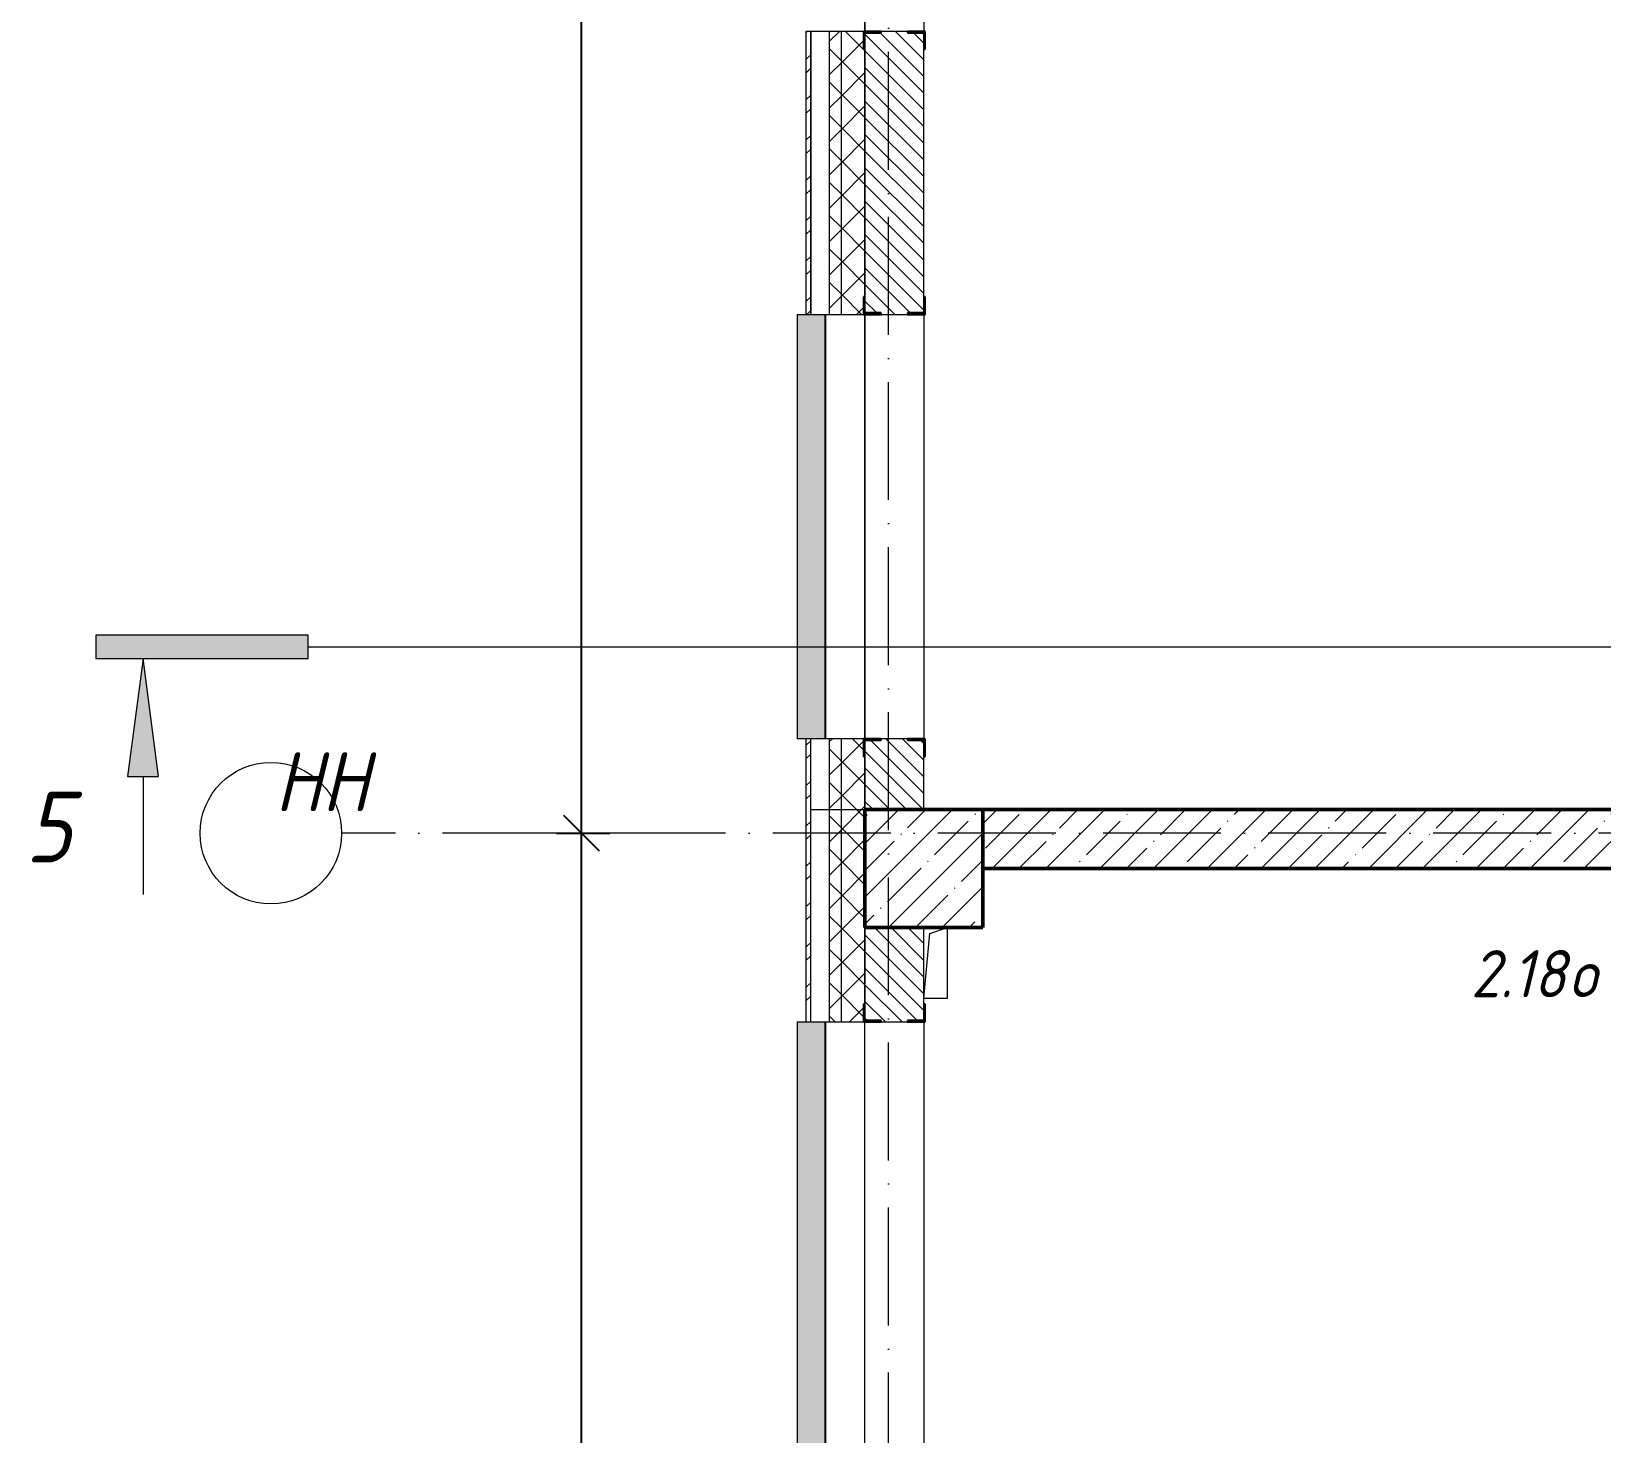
# Model space of a CAD drawing. Header units: millimetres. Extents: x -401725 to 250493, y 305116 to 802890.
# Drawn here: x -21643 to -14986, y 386940 to 392886 of the extents above; entities that cross this region are included whole.
import ezdxf

# ---------------------------------------------------------------- set-up
doc = ezdxf.new("R2010")
doc.units = ezdxf.units.MM
doc.linetypes.add('50_200_ШТРИХ_1Т_ш5_п1_п1_', pattern=[700, 500, -100, 0, -100])
for name, color, linetype, lineweight in [('A-____-____-DIMS', 7, 'Continuous', 9), ('A-GENM-____-MCUT', 7, 'Continuous', 25), ('A-GENM-____-OTLN', 7, 'Continuous', 9), ('A-GENM-____-OTLN-1', 7, 'Continuous', 25), ('A-GLAZ-____-IDEN', 7, 'Continuous', 9), ('A-GLAZ-____-OTLN', 7, 'Continuous', 9), ('A-WALL-____-MCUT', 7, 'Continuous', 13), ('A-WALL-____-MCUT-1', 7, 'Continuous', 9), ('A-WALL-____-MCUT-2', 7, 'Continuous', 50), ('A-WALL-____-OTLN', 7, 'Continuous', 9), ('A-WALL-____-PATT-1', 7, 'Continuous', 9), ('A-WALL-FNSH-MCUT-1', 7, 'Continuous', 9), ('G-____-____-SYMB', 7, 'Continuous', 9), ('S-COLS-____-MCUT', 7, 'Continuous', 50), ('S-COLS-____-OTLN', 7, 'Continuous', 9), ('S-GRID-____-IDEN', 7, 'Continuous', 9), ('S-GRID-____-OTLN-1', 7, '50_200_ШТРИХ_1Т_ш5_п1_п1_', 9)]:
    doc.layers.add(name, color=color, linetype=linetype, lineweight=lineweight)
doc.layers.add('A-GLAZ-____-OTLN-1', color=7, linetype='Continuous', lineweight=9, true_color=0xc0c0c0)
doc.layers.add('G-____-____-SYMB-1', color=9, linetype='Continuous', lineweight=9, true_color=0x808080)
doc.styles.add('ISOCPEUR_I', font='isocpeui.ttf', dxfattribs={"width": 0.9, "height": 2.5})
doc.styles.add('ISOCPEUR_I_10', font='isocpeui.ttf', dxfattribs={"width": 0.9, "height": 180})
doc.styles.add('ISOCPEUR_I_11', font='isocpeui.ttf', dxfattribs={"width": 0.9, "height": 200})
doc.styles.add('ISOCPEUR_I_9', font='isocpeui.ttf', dxfattribs={"width": 0.9, "height": 250})
doc.dimstyles.new('ISO-2_5_0_9К_БОЛЬШОЙ_ОСИ', dxfattribs={"dimscale": 304.8, "dimtxt": 248.995294, "dimasz": 0.492126, "dimexe": 0.393701, "dimexo": 0, "dimgap": 0, "dimtad": 1, "dimdec": 0, "dimzin": 0, "dimdsep": 46, "dimtxsty": 'ISOCPEUR_I', "dimblk1": 'OBLIQUE', "dimblk2": 'OBLIQUE', "dimsah": 1, "dimcen": 0.09, "dimdle": 0.393701, "dimazin": 0, "dimtfac": 1, "dimtdec": 4, "dimtix": 1, "dimtmove": 0, "dimatfit": 3, "dimfxl": 1, "dimtvp": 1, "dimtolj": 1, "dimtzin": 0, "dimarcsym": 2})
pattern_1 = [(135, (-15659.08, 321904.697), (-35.35534, -35.35534), [])]
pattern_2 = [(45, (-15659.08, 321904.7), (-70.71068, 70.71068), []), (135, (-15659.08, 321904.7), (-70.71068, -70.71068), [])]
pattern_3 = [(45, (-15659.08, 321904.7), (-85.53659, 85.53659), []), (45, (-15602.06, 321904.7), (-85.53659, 85.53659), [])]

# ---------------------------------------------------------------- blocks, each defined once
blk = doc.blocks.new('BSC_Колонна _Прямоугольная - 500х500-V22-АР1_План отверстий 2 этажа в осях 1-64_Ю-ЯЯ')
at = {"layer": 'S-COLS-____-OTLN'}
h = blk.add_hatch(dxfattribs=at)
h.set_pattern_fill('FP_31', color=256, style=0, pattern_type=2)
h.set_pattern_definition([(45, (2200, -67431.04), (-114.04925, 114.04925), []), (45, (2314.05, -67431.04), (-114.04925, 114.04925), [201.613, -40.323, 3.353, -36.97])])
h.paths.add_polyline_path([(-250, -250), (250, -250), (250, 250), (-250, 250)], flags=0)
at = {"layer": 'S-COLS-____-MCUT'}
for p, q in [((250, 250), (-250, 250)), ((-250, 250), (-250, -250)), ((250, -250), (250, 250)), ((-250, -250), (250, -250))]:
    blk.add_line(p, q, dxfattribs=at)
blk = doc.blocks.new('Фахверк_СКБ_Уголок - 250_2700-27497298-АР1_План отверстий 2 этажа в осях 1-64_Ю-ЯЯ')
at = {"layer": 'A-GENM-____-MCUT'}
for p, q in [((200, 181), (125, 181)), ((125, 181), (125, 106)), ((131, 106), (131, 175)), ((131, 175), (200, 175)), ((200, 175), (200, 181)), ((125, 106), (131, 106)), ((131, -6), (125, -6)), ((125, -6), (125, -81)), ((131, -75), (131, -6)), ((125, -81), (200, -81)), ((200, -75), (131, -75)), ((200, -81), (200, -75))]:
    blk.add_line(p, q, dxfattribs=at)
blk = doc.blocks.new('AR_Отверстие прямоугольное _в плите_ - AR_Отверстие прямоугольное _в плите_-30510814-АР1_План отверстий 2 этажа в осях 1-64_Ю-ЯЯ')
at = {"layer": 'A-GENM-____-OTLN'}
for p, q in [((-25, 125), (50, 150)), ((50, -150), (50, 150)), ((-50, -150), (-25, 125)), ((-50, -150), (50, -150))]:
    blk.add_line(p, q, dxfattribs=at)
blk = doc.blocks.new('Отлив_СКБ - Отлив витража_120_НВФ-31885689-АР1_План отверстий 2 этажа в осях 1-64_Ю-ЯЯ')
at = {"layer": 'A-GLAZ-____-OTLN-1'}
for points in [[(1800, 2), (1800, 120), (0, 120), (0, 2), (737.3, 2)], [(1800, 0), (1800, 2), (0, 2), (0, 0), (737.3, 0)]]:
    blk.add_hatch(color=256, dxfattribs=at).paths.add_polyline_path(points, flags=0)
at = {"layer": 'A-GLAZ-____-OTLN'}
for p, q in [((0, 83), (0, 120)), ((1800, 120), (0, 120)), ((1800, 120), (1800, 83)), ((0, 2), (1800, 2)), ((1800, 0), (0, 0))]:
    blk.add_line(p, q, dxfattribs=at)
blk = doc.blocks.new('Ось сетки - Круг_Ø6_00__ISO-2_5_0_9K_-25732049-АР1_План отверстий 2 этажа в осях 1-64_Ю-ЯЯ')
at = {"layer": 'S-GRID-____-IDEN'}
blk.add_circle((0, 0), 3, dxfattribs=at)
blk = doc.blocks.new('Разрез - Заголовок разреза-10218885-АР1_План отверстий 2 этажа в осях 1-64_Ю-ЯЯ')
at = {"layer": 'G-____-____-SYMB'}
for points in [[(0, 0.5), (0, -0.5), (-9, -0.5), (-9, 0.5)], [(-6.342, -5.5), (-7.658, -5.5), (-7, -0.5)]]:
    blk.add_hatch(color=256, dxfattribs=at).paths.add_polyline_path(points, flags=0)
for p, q in [((0, 0.5), (-9, 0.5)), ((-9, 0.5), (-9, -0.5)), ((0, -0.5), (0, 0.5)), ((-9, -0.5), (0, -0.5)), ((-7, -0.5), (-7.658, -5.5)), ((-6.342, -5.5), (-7, -0.5)), ((-7.658, -5.5), (-6.342, -5.5)), ((-7, -5.5), (-7, -10.5))]:
    blk.add_line(p, q, dxfattribs=at)
blk = doc.blocks.new('_Oblique')
at = {"color": 0, "linetype": 'ByBlock', "lineweight": -2}
blk.add_line((-0.5, -0.5), (0.5, 0.5), dxfattribs=at)
blk = doc.blocks.new('*D8847')
at = {"layer": 'A-____-____-DIMS', "color": 0, "lineweight": -2, "transparency": 16777216}
for p, q in [((-19310.5, 384865.7), (-19310.5, 389605.7)), ((-19416.5, 389485.7), (-19190.5, 389485.7)), ((-19416.5, 384985.7), (-19190.5, 384985.7))]:
    blk.add_line(p, q, dxfattribs=at)
at = {"layer": 'Defpoints', "color": 0, "transparency": 16777216}
for p in [(-19416.5, 389485.7), (-19310.5, 389485.7), (-19416.5, 384985.7)]:
    blk.add_point(p, dxfattribs=at)
at = {"layer": 'A-____-____-DIMS', "color": 0, "lineweight": -2, "transparency": 16777216, "xscale": 150, "yscale": 150, "zscale": 150}
for p, rotation in [((-19310.5, 389485.7), 90), ((-19310.5, 384985.7), 270)]:
    blk.add_blockref('_Oblique', p, dxfattribs=dict(at, rotation=rotation))
at = {"layer": 'A-____-____-DIMS', "color": 0, "transparency": 16777216, "insert": (-19311.7, 387235.7), "char_height": 2.5, "width": 781.462, "attachment_point": 5, "rotation": 90, "style": 'ISOCPEUR_I'}
blk.add_mtext('\\A1;4500', dxfattribs=at)
blk = doc.blocks.new('*D8848')
at = {"layer": 'A-____-____-DIMS', "color": 0, "lineweight": -2, "transparency": 16777216}
for p, q in [((-19310.5, 389365.7), (-19310.5, 395305.7)), ((-19416.5, 395185.7), (-19190.5, 395185.7)), ((-19416.5, 389485.7), (-19190.5, 389485.7))]:
    blk.add_line(p, q, dxfattribs=at)
at = {"layer": 'Defpoints', "color": 0, "transparency": 16777216}
for p in [(-19416.5, 395185.7), (-19310.5, 395185.7), (-19416.5, 389485.7)]:
    blk.add_point(p, dxfattribs=at)
at = {"layer": 'A-____-____-DIMS', "color": 0, "lineweight": -2, "transparency": 16777216, "xscale": 150, "yscale": 150, "zscale": 150}
for p, rotation in [((-19310.5, 395185.7), 90), ((-19310.5, 389485.7), 270)]:
    blk.add_blockref('_Oblique', p, dxfattribs=dict(at, rotation=rotation))
at = {"layer": 'A-____-____-DIMS', "color": 0, "transparency": 16777216, "insert": (-19311.7, 392335.7), "char_height": 2.5, "width": 758.478, "attachment_point": 5, "rotation": 90, "style": 'ISOCPEUR_I'}
blk.add_mtext('\\A1;5700', dxfattribs=at)

msp = doc.modelspace()

# ---------------------------------------------------------------- hatches: boundary and pattern name
at = {"layer": 'A-WALL-____-PATT-1'}
h = msp.add_hatch(dxfattribs=at)
h.set_pattern_fill('FP_1', color=256, style=0, pattern_type=2)
h.set_pattern_definition(pattern_2)
h.paths.add_polyline_path([(-18209.0813, 389585.7392), (-18209.0813, 389885.7392), (-18259.0813, 389885.7392), (-18259.0813, 389585.7392)], flags=0)
h.paths.add_polyline_path([(-18209.0813, 391685.7392), (-18209.0813, 392885.7392), (-18259.0813, 392885.7392), (-18259.0813, 391685.7392)], flags=0)
h.paths.add_polyline_path([(-18209.0813, 394685.7392), (-18209.0813, 394935.7392), (-18259.0813, 394935.7392), (-18259.0813, 394685.7392)], flags=0)
h = msp.add_hatch(dxfattribs=at)
h.set_pattern_fill('FP_1', color=256, style=0, pattern_type=2)
h.set_pattern_definition(pattern_2)
h.paths.add_polyline_path([(-18209.0813, 389585.7392), (-18109.0813, 389585.7392), (-18109.0813, 389810.7392), (-18115.0813, 389810.7392), (-18115.0813, 389885.7392), (-18209.0813, 389885.7392), (-18209.0813, 389622.9693)], flags=0)
h.paths.add_polyline_path([(-18115.0813, 391685.7392), (-18115.0813, 391760.7392), (-18109.0813, 391760.7392), (-18109.0813, 392810.7392), (-18115.0813, 392810.7392), (-18115.0813, 392885.7392), (-18209.0813, 392885.7392), (-18209.0813, 391685.7392)], flags=0)
h.paths.add_polyline_path([(-18115.0813, 394685.7392), (-18115.0813, 394760.7392), (-18109.0813, 394760.7392), (-18109.0813, 394935.7392), (-18209.0813, 394935.7392), (-18209.0813, 394685.7392)], flags=0)
h = msp.add_hatch(dxfattribs=at)
h.set_pattern_fill('FP_6', color=256, style=0, pattern_type=2)
h.set_pattern_definition(pattern_1)
h.paths.add_polyline_path([(-17859.0813, 389585.7392), (-17859.0813, 389879.7392), (-17928.0813, 389879.7392), (-17928.0813, 389885.7392), (-18040.0813, 389885.7392), (-18040.0813, 389879.7392), (-18109.0813, 389879.7392), (-18109.0813, 389585.7392)], flags=0)
h.paths.add_polyline_path([(-17928.0813, 391685.7392), (-17928.0813, 391691.7392), (-17859.0813, 391691.7392), (-17859.0813, 392879.7392), (-17928.0813, 392879.7392), (-17928.0813, 392885.7392), (-18040.0813, 392885.7392), (-18040.0813, 392879.7392), (-18109.0813, 392879.7392), (-18109.0813, 391691.7392), (-18040.0813, 391691.7392), (-18040.0813, 391685.7392)], flags=0)
h.paths.add_polyline_path([(-18040.0813, 394685.7392), (-17928.0813, 394685.7392), (-17928.0813, 394691.7392), (-17859.0813, 394691.7392), (-17859.0813, 394935.7392), (-18109.0813, 394935.7392), (-18109.0813, 394691.7392), (-18040.0813, 394691.7392)], flags=0)
h = msp.add_hatch(dxfattribs=at)
h.set_pattern_fill('FP_3', color=256, style=0, pattern_type=2)
h.set_pattern_definition(pattern_3)
h.paths.add_polyline_path([(-18359.0813, 389755.7392), (-18339.0813, 389755.7392), (-18339.0813, 389885.7392), (-18359.0813, 389885.7392)], flags=0)
h.paths.add_polyline_path([(-18339.0813, 391685.7392), (-18339.0813, 392885.7392), (-18359.0813, 392885.7392), (-18359.0813, 391685.7392)], flags=0)
h.paths.add_polyline_path([(-18339.0813, 394685.7392), (-18339.0813, 394765.7392), (-18359.0813, 394765.7392), (-18359.0813, 394685.7392)], flags=0)
h = msp.add_hatch(dxfattribs=at)
h.set_pattern_fill('FP_3', color=256, style=0, pattern_type=2)
h.set_pattern_definition(pattern_3)
h.paths.add_polyline_path([(-18359.0813, 376835.7392), (-18339.0813, 376835.7392), (-18339.0813, 378085.7392), (-18359.0813, 378085.7392), (-18359.0813, 377514.8767)], flags=0)
h.paths.add_polyline_path([(-18339.0813, 379885.7392), (-18339.0813, 381085.7392), (-18359.0813, 381085.7392), (-18359.0813, 379885.7392)], flags=0)
h.paths.add_polyline_path([(-18339.0813, 382885.7392), (-18339.0813, 383935.7392), (-18359.0813, 383935.7392), (-18359.0813, 382885.7392)], flags=0)
h.paths.add_polyline_path([(-18339.0813, 385735.7392), (-18339.0813, 386885.7392), (-18359.0813, 386885.7392), (-18359.0813, 385735.7392)], flags=0)
h.paths.add_polyline_path([(-18339.0813, 388685.7392), (-18339.0813, 389755.7392), (-18359.0813, 389755.7392), (-18359.0813, 388685.7392)], flags=0)
h = msp.add_hatch(dxfattribs=at)
h.set_pattern_fill('FP_1', color=256, style=0, pattern_type=2)
h.set_pattern_definition(pattern_2)
h.paths.add_polyline_path([(-18259.0813, 376935.7392), (-18209.0813, 376935.7392), (-18209.0813, 378085.7392), (-18259.0813, 378085.7392), (-18259.0813, 377514.8767)], flags=0)
h.paths.add_polyline_path([(-18259.0813, 379885.7392), (-18209.0813, 379885.7392), (-18209.0813, 381085.7392), (-18259.0813, 381085.7392), (-18259.0813, 380743.7014)], flags=0)
h.paths.add_polyline_path([(-18259.0813, 382885.7392), (-18209.0813, 382885.7392), (-18209.0813, 383935.7392), (-18259.0813, 383935.7392)], flags=0)
h.paths.add_polyline_path([(-18209.0813, 385735.7392), (-18209.0813, 386885.7392), (-18259.0813, 386885.7392), (-18259.0813, 385735.7392)], flags=0)
h.paths.add_polyline_path([(-18259.0813, 388685.7392), (-18209.0813, 388685.7392), (-18209.0813, 389585.7392), (-18259.0813, 389585.7392), (-18259.0813, 388815.7631)], flags=0)
h = msp.add_hatch(dxfattribs=at)
h.set_pattern_fill('FP_1', color=256, style=0, pattern_type=2)
h.set_pattern_definition(pattern_2)
h.paths.add_polyline_path([(-18209.0813, 376985.7392), (-18109.0813, 376985.7392), (-18109.0813, 378010.7392), (-18115.0813, 378010.7392), (-18115.0813, 378085.7392), (-18209.0813, 378085.7392), (-18209.0813, 377514.8767)], flags=0)
h.paths.add_polyline_path([(-18109.0813, 380585.7412), (-18109.0813, 381085.7392), (-18209.0813, 381085.7392), (-18209.0813, 380585.7392)], flags=0)
h.paths.add_polyline_path([(-18115.0813, 379885.7392), (-18115.0813, 379960.7392), (-18109.0813, 379960.7392), (-18109.0813, 380585.7412), (-18209.0813, 380585.7392), (-18209.0813, 379885.7392)], flags=0)
h.paths.add_polyline_path([(-18115.0813, 382885.7392), (-18115.0813, 382960.7392), (-18109.0813, 382960.7392), (-18109.0813, 383935.7392), (-18209.0813, 383935.7392), (-18209.0813, 382885.7392)], flags=0)
h.paths.add_polyline_path([(-18115.0813, 385735.7392), (-18115.0813, 385810.7392), (-18109.0813, 385810.7392), (-18109.0813, 386810.7392), (-18115.0813, 386810.7392), (-18115.0813, 386885.7392), (-18209.0813, 386885.7392), (-18209.0813, 385735.7392)], flags=0)
h.paths.add_polyline_path([(-18209.0813, 388685.7392), (-18115.0813, 388685.7392), (-18115.0813, 388760.7392), (-18109.0813, 388760.7392), (-18109.0813, 389585.7392), (-18209.0813, 389585.7392), (-18209.0813, 388815.7631)], flags=0)
h = msp.add_hatch(dxfattribs=at)
h.set_pattern_fill('FP_13', color=256, style=0, pattern_type=2)
h.set_pattern_definition([(45, (-15659.08, 321904.7), (-114.04925, 114.04925), []), (45, (-15545.03, 321904.7), (-114.04925, 114.04925), [201.612, -40.322, 3.353, -36.97])])
h.paths.add_polyline_path([(-10609.0813, 389335.7392), (-10609.0813, 389585.7392), (-11769.0813, 389585.7392), (-11769.0813, 389335.7392)], flags=0)
h.paths.add_polyline_path([(-11969.0813, 389335.7392), (-11969.0813, 389585.7392), (-17609.0813, 389585.7392), (-17609.0813, 389335.7392), (-12139.2611, 389335.7392)], flags=0)
h = msp.add_hatch(dxfattribs=at)
h.set_pattern_fill('FP_6', color=256, style=0, pattern_type=2)
h.set_pattern_definition(pattern_1)
h.paths.add_polyline_path([(-18040.0813, 385735.7392), (-17928.0813, 385735.7392), (-17928.0813, 385741.7392), (-17859.0813, 385741.7392), (-17859.0813, 386879.7392), (-17928.0813, 386879.7392), (-17928.0813, 386885.7392), (-18040.0813, 386885.7392), (-18040.0813, 386879.7392), (-18109.0813, 386879.7392), (-18109.0813, 385741.7392), (-18040.0813, 385741.7392)], flags=0)
h.paths.add_polyline_path([(-17928.0813, 388685.7392), (-17928.0813, 388691.7392), (-17859.0813, 388691.7392), (-17859.0813, 389085.7392), (-18109.0813, 389085.7392), (-18109.0813, 388691.7392), (-18040.0813, 388691.7392), (-18040.0813, 388685.7392)], flags=0)

# ---------------------------------------------------------------- linework, layer by layer
at = {"layer": 'A-WALL-____-MCUT'}
for p, q in [((-18115.0813, 392885.7392), (-18339.0813, 392885.7392)), ((-18339.0813, 392885.7392), (-18339.0813, 391685.7392)), ((-18339.0813, 391685.7392), (-18339.0813, 392885.7392)), ((-17928.0813, 392885.7392), (-18040.0813, 392885.7392)), ((-17859.0813, 391760.7392), (-17859.0813, 392810.7392)), ((-18339.0813, 391685.7392), (-18115.0813, 391685.7392)), ((-18040.0813, 391685.7392), (-17928.0813, 391685.7392)), ((-18115.0813, 389885.7392), (-18339.0813, 389885.7392)), ((-18339.0813, 389755.7392), (-18339.0813, 389885.7392)), ((-18339.0813, 388685.7392), (-18339.0813, 389885.7392)), ((-17928.0813, 389885.7392), (-18040.0813, 389885.7392)), ((-17859.0813, 389585.7392), (-17859.0813, 389810.7392)), ((-18339.0813, 389585.7392), (-18109.0813, 389585.7392)), ((-17859.0813, 388760.7392), (-17859.0813, 389085.7392)), ((-18339.0813, 388685.7392), (-18115.0813, 388685.7392)), ((-18040.0813, 388685.7392), (-17928.0813, 388685.7392))]:
    msp.add_line(p, q, dxfattribs=at)
at = {"layer": 'A-WALL-____-MCUT-1'}
for p, q in [((-18259.0813, 391685.7392), (-18259.0813, 392885.7392)), ((-18209.0813, 391685.7392), (-18209.0813, 392885.7392)), ((-18109.0813, 392810.7392), (-18109.0813, 391760.7392)), ((-18109.0813, 391760.7392), (-18109.0813, 392810.7392)), ((-18259.0813, 388685.7392), (-18259.0813, 389885.7392)), ((-18209.0813, 388685.7392), (-18209.0813, 389885.7392)), ((-18109.0813, 389810.7392), (-18109.0813, 389585.7392)), ((-18109.0813, 389585.7392), (-18109.0813, 389810.7392)), ((-18109.0813, 389085.7392), (-18109.0813, 388760.7392)), ((-18109.0813, 388760.7392), (-18109.0813, 389085.7392))]:
    msp.add_line(p, q, dxfattribs=at)
at = {"layer": 'A-WALL-____-MCUT-2'}
for p, q in [((-11969.0813, 389585.7392), (-17609.0813, 389585.7392)), ((-17609.0813, 389335.7392), (-14209.0813, 389335.7392))]:
    msp.add_line(p, q, dxfattribs=at)
at = {"layer": 'A-WALL-____-OTLN'}
for p, q in [((-18109.0813, 392885.7392), (-18109.0813, 394685.7392)), ((-18109.0813, 394685.7392), (-18109.0813, 392885.7392)), ((-17859.0813, 394685.7392), (-17859.0813, 392885.7392)), ((-18109.0813, 389885.7392), (-18109.0813, 391685.7392)), ((-18109.0813, 391685.7392), (-18109.0813, 389885.7392)), ((-17859.0813, 391685.7392), (-17859.0813, 389885.7392)), ((-18109.0813, 386885.7392), (-18109.0813, 388685.7392)), ((-17859.0813, 388685.7392), (-17859.0813, 386885.7392))]:
    msp.add_line(p, q, dxfattribs=at)
at = {"layer": 'A-WALL-FNSH-MCUT-1'}
for p, q in [((-18359.0813, 392885.7392), (-18359.0813, 391685.7392)), ((-18339.0813, 392885.7392), (-18359.0813, 392885.7392)), ((-18359.0813, 391685.7392), (-18339.0813, 391685.7392)), ((-18359.0813, 389885.7392), (-18359.0813, 389755.7392)), ((-18339.0813, 389885.7392), (-18359.0813, 389885.7392)), ((-18359.0813, 389755.7392), (-18359.0813, 388685.7392)), ((-18359.0813, 388685.7392), (-18339.0813, 388685.7392))]:
    msp.add_line(p, q, dxfattribs=at)
at = {"layer": 'G-____-____-SYMB-1'}
msp.add_line((-20469.6177, 390275.7392), (89011.1097, 390275.7392), dxfattribs=at)
at = {"layer": 'S-GRID-____-OTLN-1'}
for p, q in [((-18009.0813, 374796.285), (-18009.0813, 412797.5486)), ((88415.3253, 389485.7392), (-20327.8515, 389485.7392))]:
    msp.add_line(p, q, dxfattribs=at)

# ---------------------------------------------------------------- block references
at = {"layer": 'A-GENM-____-OTLN'}
msp.add_blockref('AR_Отверстие прямоугольное _в плите_ - AR_Отверстие прямоугольное _в плите_-30510814-АР1_План отверстий 2 этажа в осях 1-64_Ю-ЯЯ', (-17809.0813, 388935.7392), dxfattribs=at)
at = {"layer": 'A-GENM-____-OTLN-1'}
for p, rotation in [((-18034.0813, 393010.7392), 269.9999999999999), ((-17934.0813, 391560.7392), 89.99999999999991), ((-18034.0813, 390010.7392), 269.9999999999999), ((-17934.0813, 388560.7392), 89.99999999999991)]:
    msp.add_blockref('Фахверк_СКБ_Уголок - 250_2700-27497298-АР1_План отверстий 2 этажа в осях 1-64_Ю-ЯЯ', p, dxfattribs=dict(at, rotation=rotation))
at = {"layer": 'A-GLAZ-____-OTLN', "rotation": 90}
for p in [(-18276.0813, 389885.7392), (-18276.0813, 386885.7392)]:
    msp.add_blockref('Отлив_СКБ - Отлив витража_120_НВФ-31885689-АР1_План отверстий 2 этажа в осях 1-64_Ю-ЯЯ', p, dxfattribs=at)
at = {"layer": 'G-____-____-SYMB', "xscale": 99.99999999999993, "yscale": 99.99999999999993, "zscale": 99.99999999999993}
msp.add_blockref('Разрез - Заголовок разреза-10218885-АР1_План отверстий 2 этажа в осях 1-64_Ю-ЯЯ', (-20469.6177, 390275.7392), dxfattribs=at)
at = {"layer": 'S-COLS-____-OTLN'}
msp.add_blockref('BSC_Колонна _Прямоугольная - 500х500-V22-АР1_План отверстий 2 этажа в осях 1-64_Ю-ЯЯ', (-17859.0813, 389335.7392), dxfattribs=at)
at = {"layer": 'S-GRID-____-IDEN', "xscale": 99.99999999999993, "yscale": 99.99999999999993, "zscale": 99.99999999999993, "rotation": 89.9999999999998}
msp.add_blockref('Ось сетки - Круг_Ø6_00__ISO-2_5_0_9K_-25732049-АР1_План отверстий 2 этажа в осях 1-64_Ю-ЯЯ', (-20627.8515, 389485.7392), dxfattribs=at)

# ---------------------------------------------------------------- texts
at = {"layer": 'A-GLAZ-____-IDEN', "char_height": 200, "attachment_point": 1, "style": 'ISOCPEUR_I_11'}
for s, insert, width in [('2.18', (-15540.16, 388989.8488), 505.063125), ('\\fISOCPEUR|b0|i1|c204|p34|;\\W.9;о', (-15123.4412, 388989.8488), 158.734125)]:
    msp.add_mtext(s, dxfattribs=dict(at, insert=insert, width=width))
at = {"layer": 'G-____-____-SYMB', "insert": (-21669.3842, 389661.9328), "char_height": 300, "width": 256.54, "attachment_point": 1, "style": 'ISOCPEUR_I_10'}
msp.add_mtext('\\fISOCPEUR|b0|i1|c204|p34|;5', dxfattribs=at)
at = {"layer": 'S-GRID-____-IDEN', "insert": (-20611.2568, 389829.0687), "char_height": 250, "width": 447.341625, "attachment_point": 1, "style": 'ISOCPEUR_I_9'}
msp.add_mtext('НН', dxfattribs=at)

# ---------------------------------------------------------------- dimensions: what is measured, and where the dimension line sits
at = {"layer": 'A-____-____-DIMS'}
for base, p1, p2, override, picture, middle in [((-19310.4769, 395185.7392), (-19416.5429, 389485.7392), (-19416.5429, 395185.7392), {"dimpost": '<>', "dimfxl": 5700}, '*D8848', (-19311.743, 392335.7392)), ((-19310.4769, 389485.7392), (-19416.5429, 384985.7392), (-19416.5429, 389485.7392), {"dimpost": '<>', "dimfxl": 4500}, '*D8847', (-19311.7269, 387235.7392))]:
    dim = msp.add_linear_dim(base=base, p1=p1, p2=p2, angle=90, dimstyle='ISO-2_5_0_9К_БОЛЬШОЙ_ОСИ', override=override, dxfattribs=at)
    dim.commit()
    dim.dimension.update_dxf_attribs({"geometry": picture, "text_midpoint": middle})

doc.saveas('drawing.dxf')
